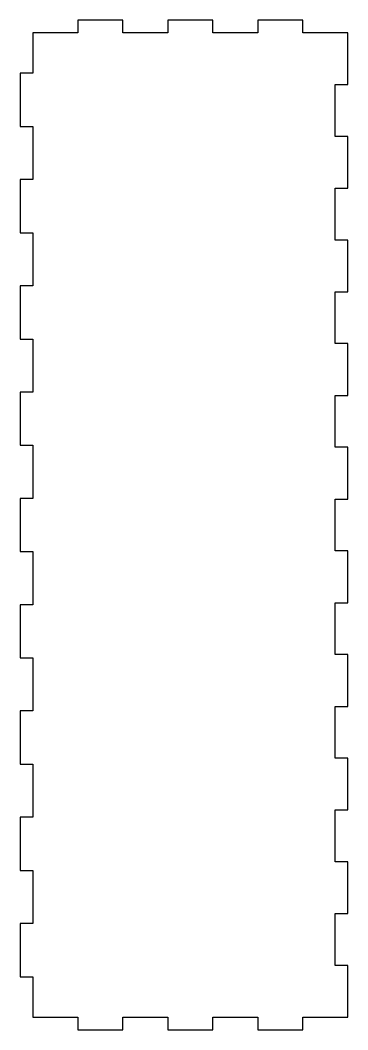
# Model space of a CAD drawing. Header units: millimetres. Extents: x 0 to 78, y 0 to 240.
import ezdxf

# ---------------------------------------------------------------- set-up
doc = ezdxf.new("R2010")
doc.units = ezdxf.units.MM
doc.layers.get('0').update_dxf_attribs({"linetype": 'CONTINUOUS'})

msp = doc.modelspace()

# ---------------------------------------------------------------- linework, layer by layer
msp.add_lwpolyline([(13.71, 3), (13.71, 0), (24.43, 0), (24.43, 3), (35.14, 3), (35.14, 0), (45.86, 0), (45.86, 3), (56.57, 3), (56.57, 0), (67.29, 0), (67.29, 3), (78, 3), (78, 15.32), (75, 15.32), (75, 27.63), (78, 27.63), (78, 39.95), (75, 39.95), (75, 52.26), (78, 52.26), (78, 64.58), (75, 64.58), (75, 76.89), (78, 76.89), (78, 89.21), (75, 89.21), (75, 101.53), (78, 101.53), (78, 113.84), (75, 113.84), (75, 126.16), (78, 126.16), (78, 138.47), (75, 138.47), (75, 150.79), (78, 150.79), (78, 163.11), (75, 163.11), (75, 175.42), (78, 175.42), (78, 187.74), (75, 187.74), (75, 200.05), (78, 200.05), (78, 212.37), (75, 212.37), (75, 224.68), (78, 224.68), (78, 237), (67.29, 237), (67.29, 240), (56.57, 240), (56.57, 237), (45.86, 237), (45.86, 240), (35.14, 240), (35.14, 237), (24.43, 237), (24.43, 240), (13.71, 240), (13.71, 237), (3, 237), (3, 227.37), (0, 227.37), (0, 214.74), (3, 214.74), (3, 202.11), (0, 202.11), (0, 189.47), (3, 189.47), (3, 176.84), (0, 176.84), (0, 164.21), (3, 164.21), (3, 151.58), (0, 151.58), (0, 138.95), (3, 138.95), (3, 126.32), (0, 126.32), (0, 113.68), (3, 113.68), (3, 101.05), (0, 101.05), (0, 88.42), (3, 88.42), (3, 75.79), (0, 75.79), (0, 63.16), (3, 63.16), (3, 50.53), (0, 50.53), (0, 37.89), (3, 37.89), (3, 25.26), (0, 25.26), (0, 12.63), (3, 12.63), (3, 3)], close=True)

doc.saveas('drawing.dxf')
